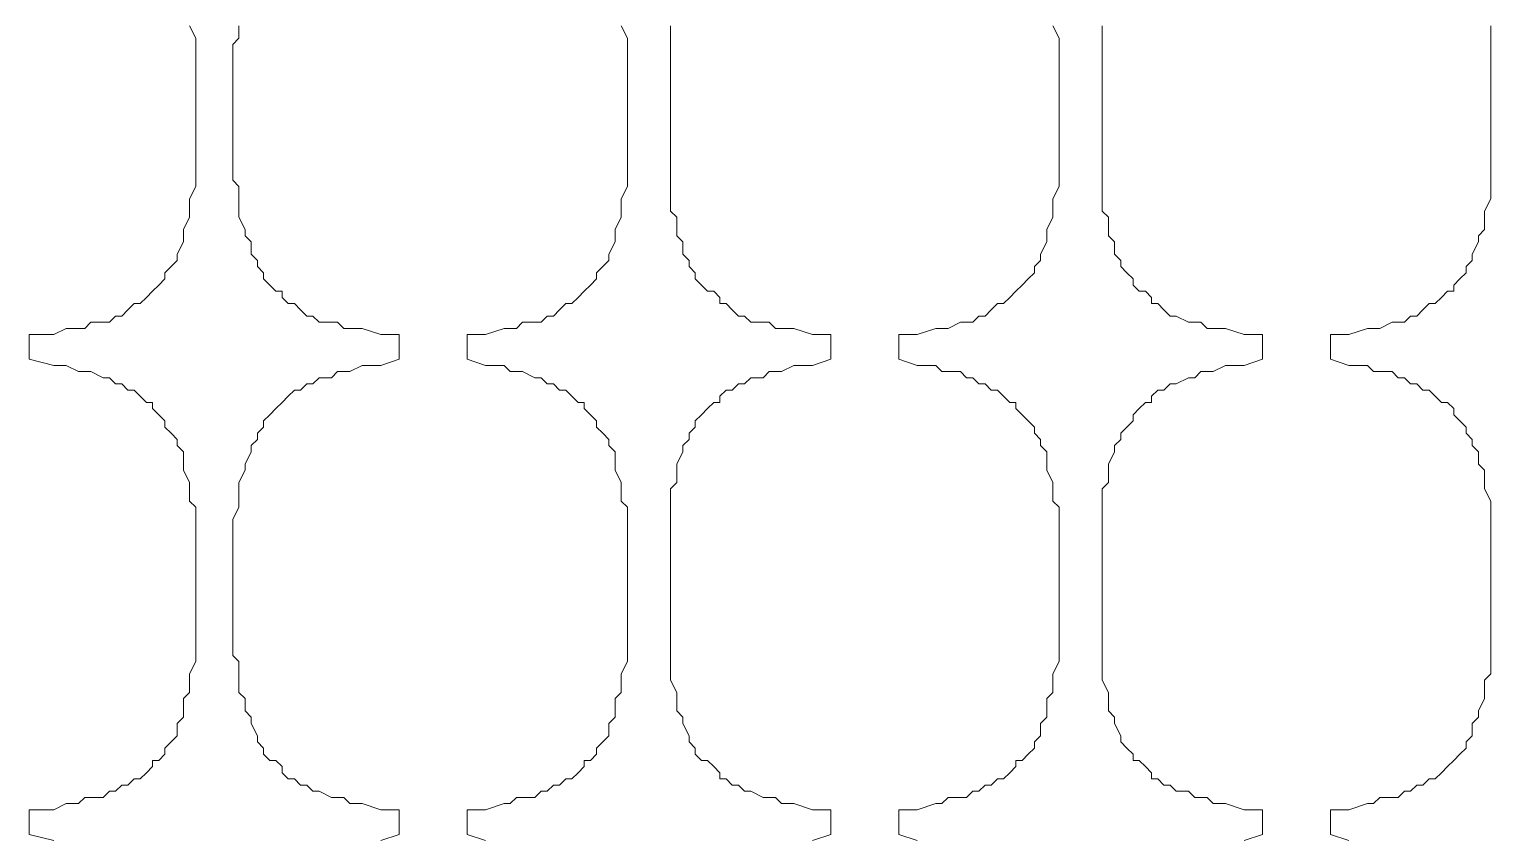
# Model space of a CAD drawing. Extents: x -66030 to 95157, y -13132 to 45879.
# Drawn here: x 20789 to 21715, y 26462 to 26971 of the extents above; entities that cross this region are included whole.
import ezdxf

# ---------------------------------------------------------------- set-up
doc = ezdxf.new("R2010")
doc.units = 0
doc.header["$LTSCALE"] = 100
doc.header["$MEASUREMENT"] = 0
doc.layers.get('0').update_dxf_attribs({"linetype": 'CONTINUOUS'})

msp = doc.modelspace()

# ---------------------------------------------------------------- linework, layer by layer
at = {"lineweight": 0}
for points in [[(20804.54, 26457.99), (20788.92, 26461.89), (20788.92, 26477.52), (20804.54, 26477.52), (20812.36, 26481.42), (20820.17, 26481.42), (20824.07, 26485.33), (20827.98, 26485.33), (20835.79, 26485.33), (20839.7, 26489.23), (20843.6, 26489.23), (20847.51, 26493.14), (20851.42, 26493.14), (20855.32, 26497.05), (20859.23, 26497.05), (20863.13, 26500.95), (20867.04, 26504.86), (20867.04, 26508.76), (20870.95, 26508.76), (20874.85, 26512.67), (20874.85, 26516.58), (20878.76, 26520.48), (20882.66, 26524.39), (20882.66, 26532.2), (20886.57, 26536.11), (20886.57, 26540.01), (20886.57, 26547.82), (20890.47, 26551.73), (20890.47, 26559.54), (20890.47, 26563.45), (20894.38, 26571.26), (20894.38, 26575.17), (20894.38, 26661.1), (20894.38, 26668.91), (20890.47, 26672.81), (20890.47, 26680.63), (20890.47, 26684.53), (20886.57, 26692.34), (20886.57, 26696.25), (20886.57, 26704.06), (20882.66, 26707.97), (20882.66, 26711.87), (20878.76, 26715.78), (20874.85, 26719.69), (20874.85, 26723.59), (20870.95, 26727.5), (20867.04, 26731.4), (20867.04, 26735.31), (20863.13, 26735.31), (20859.23, 26739.22), (20855.32, 26743.12), (20851.42, 26743.12), (20847.51, 26747.03), (20843.6, 26747.03), (20839.7, 26750.93), (20835.79, 26750.93), (20827.98, 26754.84), (20824.07, 26754.84), (20820.17, 26754.84), (20812.36, 26758.75), (20804.54, 26758.75), (20788.92, 26762.65), (20788.92, 26778.28), (20804.54, 26778.28), (20812.36, 26782.18), (20820.17, 26782.18), (20824.07, 26782.18), (20827.98, 26786.09), (20835.79, 26786.09), (20839.7, 26786.09), (20843.6, 26789.99), (20847.51, 26789.99), (20851.42, 26793.9), (20855.32, 26797.81), (20859.23, 26797.81), (20863.13, 26801.71), (20867.04, 26805.62), (20867.04, 26805.62), (20870.95, 26809.52), (20874.85, 26813.43), (20874.85, 26817.34), (20878.76, 26821.24), (20882.66, 26825.15), (20882.66, 26829.05), (20886.57, 26836.87), (20886.57, 26840.77), (20886.57, 26844.68), (20890.47, 26852.49), (20890.47, 26856.4), (20890.47, 26864.21), (20894.38, 26872.02), (20894.38, 26875.92), (20894.38, 26961.86), (20894.38, 26965.76), (20890.47, 26973.57)], [(20804.54, 26457.99), (20788.92, 26461.89), (20788.92, 26477.52), (20804.54, 26477.52), (20812.36, 26481.42), (20820.17, 26481.42), (20824.07, 26485.33), (20827.98, 26485.33), (20835.79, 26485.33), (20839.7, 26489.23), (20843.6, 26489.23), (20847.51, 26493.14), (20851.42, 26493.14), (20855.32, 26497.05), (20859.23, 26497.05), (20863.13, 26500.95), (20867.04, 26504.86), (20867.04, 26508.76), (20870.95, 26508.76), (20874.85, 26512.67), (20874.85, 26516.58), (20878.76, 26520.48), (20882.66, 26524.39), (20882.66, 26532.2), (20886.57, 26536.11), (20886.57, 26540.01), (20886.57, 26547.82), (20890.47, 26551.73), (20890.47, 26559.54), (20890.47, 26563.45), (20894.38, 26571.26), (20894.38, 26575.17), (20894.38, 26661.1), (20894.38, 26668.91), (20890.47, 26672.81), (20890.47, 26680.63), (20890.47, 26684.53), (20886.57, 26692.34), (20886.57, 26696.25), (20886.57, 26704.06), (20882.66, 26707.97), (20882.66, 26711.87), (20878.76, 26715.78), (20874.85, 26719.69), (20874.85, 26723.59), (20870.95, 26727.5), (20867.04, 26731.4), (20867.04, 26735.31), (20863.13, 26735.31), (20859.23, 26739.22), (20855.32, 26743.12), (20851.42, 26743.12), (20847.51, 26747.03), (20843.6, 26747.03), (20839.7, 26750.93), (20835.79, 26750.93), (20827.98, 26754.84), (20824.07, 26754.84), (20820.17, 26754.84), (20812.36, 26758.75), (20804.54, 26758.75), (20788.92, 26762.65), (20788.92, 26778.28), (20804.54, 26778.28), (20812.36, 26782.18), (20820.17, 26782.18), (20824.07, 26782.18), (20827.98, 26786.09), (20835.79, 26786.09), (20839.7, 26786.09), (20843.6, 26789.99), (20847.51, 26789.99), (20851.42, 26793.9), (20855.32, 26797.81), (20859.23, 26797.81), (20863.13, 26801.71), (20867.04, 26805.62), (20867.04, 26805.62), (20870.95, 26809.52), (20874.85, 26813.43), (20874.85, 26817.34), (20878.76, 26821.24), (20882.66, 26825.15), (20882.66, 26829.05), (20886.57, 26836.87), (20886.57, 26840.77), (20886.57, 26844.68), (20890.47, 26852.49), (20890.47, 26856.4), (20890.47, 26864.21), (20894.38, 26872.02), (20894.38, 26875.92), (20894.38, 26961.86), (20894.38, 26965.76), (20890.47, 26973.57)], [(20921.72, 26973.57), (20921.72, 26965.76), (20917.82, 26961.86), (20917.82, 26875.92), (20921.72, 26872.02), (20921.72, 26864.21), (20921.72, 26856.4), (20921.72, 26852.49), (20925.63, 26844.68), (20925.63, 26840.77), (20929.53, 26836.87), (20929.53, 26829.05), (20933.44, 26825.15), (20933.44, 26821.24), (20937.35, 26817.34), (20937.35, 26813.43), (20941.25, 26809.52), (20945.16, 26805.62), (20949.06, 26805.62), (20949.06, 26801.71), (20952.97, 26797.81), (20956.88, 26797.81), (20960.78, 26793.9), (20964.69, 26789.99), (20968.59, 26789.99), (20972.5, 26786.09), (20980.31, 26786.09), (20984.22, 26786.09), (20988.12, 26782.18), (20992.03, 26782.18), (20999.84, 26782.18), (21011.56, 26778.28), (21023.28, 26778.28), (21023.28, 26762.65), (21011.56, 26758.75), (20999.84, 26758.75), (20992.03, 26754.84), (20988.12, 26754.84), (20984.22, 26754.84), (20980.31, 26750.93), (20972.5, 26750.93), (20968.59, 26747.03), (20964.69, 26747.03), (20960.78, 26743.12), (20956.88, 26743.12), (20952.97, 26739.22), (20949.06, 26735.31), (20949.06, 26735.31), (20945.16, 26731.4), (20941.25, 26727.5), (20937.35, 26723.59), (20937.35, 26719.69), (20933.44, 26715.78), (20933.44, 26711.87), (20929.53, 26707.97), (20929.53, 26704.06), (20925.63, 26696.25), (20925.63, 26692.34), (20921.72, 26684.53), (20921.72, 26680.63), (20921.72, 26672.81), (20921.72, 26668.91), (20917.82, 26661.1), (20917.82, 26575.17), (20921.72, 26571.26), (20921.72, 26563.45), (20921.72, 26559.54), (20921.72, 26551.73), (20925.63, 26547.82), (20925.63, 26540.01), (20929.53, 26536.11), (20929.53, 26532.2), (20933.44, 26524.39), (20933.44, 26520.48), (20937.35, 26516.58), (20937.35, 26512.67), (20941.25, 26508.76), (20945.16, 26508.76), (20949.06, 26504.86), (20949.06, 26500.95), (20952.97, 26497.05), (20956.88, 26497.05), (20960.78, 26493.14), (20964.69, 26493.14), (20968.59, 26489.23), (20972.5, 26489.23), (20980.31, 26485.33), (20984.22, 26485.33), (20988.12, 26485.33), (20992.03, 26481.42), (20999.84, 26481.42), (21011.56, 26477.52), (21023.28, 26477.52), (21023.28, 26461.89), (21011.56, 26457.99)], [(20921.72, 26973.57), (20921.72, 26965.76), (20917.82, 26961.86), (20917.82, 26875.92), (20921.72, 26872.02), (20921.72, 26864.21), (20921.72, 26856.4), (20921.72, 26852.49), (20925.63, 26844.68), (20925.63, 26840.77), (20929.53, 26836.87), (20929.53, 26829.05), (20933.44, 26825.15), (20933.44, 26821.24), (20937.35, 26817.34), (20937.35, 26813.43), (20941.25, 26809.52), (20945.16, 26805.62), (20949.06, 26805.62), (20949.06, 26801.71), (20952.97, 26797.81), (20956.88, 26797.81), (20960.78, 26793.9), (20964.69, 26789.99), (20968.59, 26789.99), (20972.5, 26786.09), (20980.31, 26786.09), (20984.22, 26786.09), (20988.12, 26782.18), (20992.03, 26782.18), (20999.84, 26782.18), (21011.56, 26778.28), (21023.28, 26778.28), (21023.28, 26762.65), (21011.56, 26758.75), (20999.84, 26758.75), (20992.03, 26754.84), (20988.12, 26754.84), (20984.22, 26754.84), (20980.31, 26750.93), (20972.5, 26750.93), (20968.59, 26747.03), (20964.69, 26747.03), (20960.78, 26743.12), (20956.88, 26743.12), (20952.97, 26739.22), (20949.06, 26735.31), (20949.06, 26735.31), (20945.16, 26731.4), (20941.25, 26727.5), (20937.35, 26723.59), (20937.35, 26719.69), (20933.44, 26715.78), (20933.44, 26711.87), (20929.53, 26707.97), (20929.53, 26704.06), (20925.63, 26696.25), (20925.63, 26692.34), (20921.72, 26684.53), (20921.72, 26680.63), (20921.72, 26672.81), (20921.72, 26668.91), (20917.82, 26661.1), (20917.82, 26575.17), (20921.72, 26571.26), (20921.72, 26563.45), (20921.72, 26559.54), (20921.72, 26551.73), (20925.63, 26547.82), (20925.63, 26540.01), (20929.53, 26536.11), (20929.53, 26532.2), (20933.44, 26524.39), (20933.44, 26520.48), (20937.35, 26516.58), (20937.35, 26512.67), (20941.25, 26508.76), (20945.16, 26508.76), (20949.06, 26504.86), (20949.06, 26500.95), (20952.97, 26497.05), (20956.88, 26497.05), (20960.78, 26493.14), (20964.69, 26493.14), (20968.59, 26489.23), (20972.5, 26489.23), (20980.31, 26485.33), (20984.22, 26485.33), (20988.12, 26485.33), (20992.03, 26481.42), (20999.84, 26481.42), (21011.56, 26477.52), (21023.28, 26477.52), (21023.28, 26461.89), (21011.56, 26457.99)], [(21077.96, 26457.99), (21066.24, 26461.89), (21066.24, 26477.52), (21077.96, 26477.52), (21089.68, 26481.42), (21093.59, 26481.42), (21097.49, 26485.33), (21101.4, 26485.33), (21109.21, 26485.33), (21113.12, 26489.23), (21117.02, 26489.23), (21120.93, 26493.14), (21124.83, 26493.14), (21128.74, 26497.05), (21132.64, 26497.05), (21136.55, 26500.95), (21140.46, 26504.86), (21140.46, 26508.76), (21144.36, 26508.76), (21148.27, 26512.67), (21148.27, 26516.58), (21152.17, 26520.48), (21156.08, 26524.39), (21156.08, 26532.2), (21159.99, 26536.11), (21159.99, 26540.01), (21159.99, 26547.82), (21163.89, 26551.73), (21163.89, 26559.54), (21163.89, 26563.45), (21167.8, 26571.26), (21167.8, 26575.17), (21167.8, 26661.1), (21167.8, 26668.91), (21163.89, 26672.81), (21163.89, 26680.63), (21163.89, 26684.53), (21159.99, 26692.34), (21159.99, 26696.25), (21159.99, 26704.06), (21156.08, 26707.97), (21156.08, 26711.87), (21152.17, 26715.78), (21148.27, 26719.69), (21148.27, 26723.59), (21144.36, 26727.5), (21140.46, 26731.4), (21140.46, 26735.31), (21136.55, 26735.31), (21132.64, 26739.22), (21128.74, 26743.12), (21124.83, 26743.12), (21120.93, 26747.03), (21117.02, 26747.03), (21113.12, 26750.93), (21109.21, 26750.93), (21101.4, 26754.84), (21097.49, 26754.84), (21093.59, 26754.84), (21089.68, 26758.75), (21077.96, 26758.75), (21066.24, 26762.65), (21066.24, 26778.28), (21077.96, 26778.28), (21089.68, 26782.18), (21093.59, 26782.18), (21097.49, 26782.18), (21101.4, 26786.09), (21109.21, 26786.09), (21113.12, 26786.09), (21117.02, 26789.99), (21120.93, 26789.99), (21124.83, 26793.9), (21128.74, 26797.81), (21132.64, 26797.81), (21136.55, 26801.71), (21140.46, 26805.62), (21140.46, 26805.62), (21144.36, 26809.52), (21148.27, 26813.43), (21148.27, 26817.34), (21152.17, 26821.24), (21156.08, 26825.15), (21156.08, 26829.05), (21159.99, 26836.87), (21159.99, 26840.77), (21159.99, 26844.68), (21163.89, 26852.49), (21163.89, 26856.4), (21163.89, 26864.21), (21167.8, 26872.02), (21167.8, 26875.92), (21167.8, 26961.86), (21167.8, 26965.76), (21163.89, 26973.57)], [(21077.96, 26457.99), (21066.24, 26461.89), (21066.24, 26477.52), (21077.96, 26477.52), (21089.68, 26481.42), (21093.59, 26481.42), (21097.49, 26485.33), (21101.4, 26485.33), (21109.21, 26485.33), (21113.12, 26489.23), (21117.02, 26489.23), (21120.93, 26493.14), (21124.83, 26493.14), (21128.74, 26497.05), (21132.64, 26497.05), (21136.55, 26500.95), (21140.46, 26504.86), (21140.46, 26508.76), (21144.36, 26508.76), (21148.27, 26512.67), (21148.27, 26516.58), (21152.17, 26520.48), (21156.08, 26524.39), (21156.08, 26532.2), (21159.99, 26536.11), (21159.99, 26540.01), (21159.99, 26547.82), (21163.89, 26551.73), (21163.89, 26559.54), (21163.89, 26563.45), (21167.8, 26571.26), (21167.8, 26575.17), (21167.8, 26661.1), (21167.8, 26668.91), (21163.89, 26672.81), (21163.89, 26680.63), (21163.89, 26684.53), (21159.99, 26692.34), (21159.99, 26696.25), (21159.99, 26704.06), (21156.08, 26707.97), (21156.08, 26711.87), (21152.17, 26715.78), (21148.27, 26719.69), (21148.27, 26723.59), (21144.36, 26727.5), (21140.46, 26731.4), (21140.46, 26735.31), (21136.55, 26735.31), (21132.64, 26739.22), (21128.74, 26743.12), (21124.83, 26743.12), (21120.93, 26747.03), (21117.02, 26747.03), (21113.12, 26750.93), (21109.21, 26750.93), (21101.4, 26754.84), (21097.49, 26754.84), (21093.59, 26754.84), (21089.68, 26758.75), (21077.96, 26758.75), (21066.24, 26762.65), (21066.24, 26778.28), (21077.96, 26778.28), (21089.68, 26782.18), (21093.59, 26782.18), (21097.49, 26782.18), (21101.4, 26786.09), (21109.21, 26786.09), (21113.12, 26786.09), (21117.02, 26789.99), (21120.93, 26789.99), (21124.83, 26793.9), (21128.74, 26797.81), (21132.64, 26797.81), (21136.55, 26801.71), (21140.46, 26805.62), (21140.46, 26805.62), (21144.36, 26809.52), (21148.27, 26813.43), (21148.27, 26817.34), (21152.17, 26821.24), (21156.08, 26825.15), (21156.08, 26829.05), (21159.99, 26836.87), (21159.99, 26840.77), (21159.99, 26844.68), (21163.89, 26852.49), (21163.89, 26856.4), (21163.89, 26864.21), (21167.8, 26872.02), (21167.8, 26875.92), (21167.8, 26961.86), (21167.8, 26965.76), (21163.89, 26973.57)], [(21195.14, 26973.57), (21195.14, 26965.76), (21195.14, 26961.86), (21195.14, 26875.92), (21195.14, 26872.02), (21195.14, 26864.21), (21195.14, 26856.4), (21199.05, 26852.49), (21199.05, 26844.68), (21199.05, 26840.77), (21202.95, 26836.87), (21202.95, 26829.05), (21206.86, 26825.15), (21206.86, 26821.24), (21210.76, 26817.34), (21210.76, 26813.43), (21214.67, 26809.52), (21218.58, 26805.62), (21222.48, 26805.62), (21226.39, 26801.71), (21226.39, 26797.81), (21230.29, 26797.81), (21234.2, 26793.9), (21238.11, 26789.99), (21242.01, 26789.99), (21245.92, 26786.09), (21253.73, 26786.09), (21257.64, 26786.09), (21261.54, 26782.18), (21265.45, 26782.18), (21273.26, 26782.18), (21284.98, 26778.28), (21296.7, 26778.28), (21296.7, 26762.65), (21284.98, 26758.75), (21273.26, 26758.75), (21265.45, 26754.84), (21261.54, 26754.84), (21257.64, 26754.84), (21253.73, 26750.93), (21245.92, 26750.93), (21242.01, 26747.03), (21238.11, 26747.03), (21234.2, 26743.12), (21230.29, 26743.12), (21226.39, 26739.22), (21226.39, 26735.31), (21222.48, 26735.31), (21218.58, 26731.4), (21214.67, 26727.5), (21210.76, 26723.59), (21210.76, 26719.69), (21206.86, 26715.78), (21206.86, 26711.87), (21202.95, 26707.97), (21202.95, 26704.06), (21199.05, 26696.25), (21199.05, 26692.34), (21199.05, 26684.53), (21195.14, 26680.63), (21195.14, 26672.81), (21195.14, 26668.91), (21195.14, 26661.1), (21195.14, 26575.17), (21195.14, 26571.26), (21195.14, 26563.45), (21195.14, 26559.54), (21199.05, 26551.73), (21199.05, 26547.82), (21199.05, 26540.01), (21202.95, 26536.11), (21202.95, 26532.2), (21206.86, 26524.39), (21206.86, 26520.48), (21210.76, 26516.58), (21210.76, 26512.67), (21214.67, 26508.76), (21218.58, 26508.76), (21222.48, 26504.86), (21226.39, 26500.95), (21226.39, 26497.05), (21230.29, 26497.05), (21234.2, 26493.14), (21238.11, 26493.14), (21242.01, 26489.23), (21245.92, 26489.23), (21253.73, 26485.33), (21257.64, 26485.33), (21261.54, 26485.33), (21265.45, 26481.42), (21273.26, 26481.42), (21284.98, 26477.52), (21296.7, 26477.52), (21296.7, 26461.89), (21284.98, 26457.99)], [(21195.14, 26973.57), (21195.14, 26965.76), (21195.14, 26961.86), (21195.14, 26875.92), (21195.14, 26872.02), (21195.14, 26864.21), (21195.14, 26856.4), (21199.05, 26852.49), (21199.05, 26844.68), (21199.05, 26840.77), (21202.95, 26836.87), (21202.95, 26829.05), (21206.86, 26825.15), (21206.86, 26821.24), (21210.76, 26817.34), (21210.76, 26813.43), (21214.67, 26809.52), (21218.58, 26805.62), (21222.48, 26805.62), (21226.39, 26801.71), (21226.39, 26797.81), (21230.29, 26797.81), (21234.2, 26793.9), (21238.11, 26789.99), (21242.01, 26789.99), (21245.92, 26786.09), (21253.73, 26786.09), (21257.64, 26786.09), (21261.54, 26782.18), (21265.45, 26782.18), (21273.26, 26782.18), (21284.98, 26778.28), (21296.7, 26778.28), (21296.7, 26762.65), (21284.98, 26758.75), (21273.26, 26758.75), (21265.45, 26754.84), (21261.54, 26754.84), (21257.64, 26754.84), (21253.73, 26750.93), (21245.92, 26750.93), (21242.01, 26747.03), (21238.11, 26747.03), (21234.2, 26743.12), (21230.29, 26743.12), (21226.39, 26739.22), (21226.39, 26735.31), (21222.48, 26735.31), (21218.58, 26731.4), (21214.67, 26727.5), (21210.76, 26723.59), (21210.76, 26719.69), (21206.86, 26715.78), (21206.86, 26711.87), (21202.95, 26707.97), (21202.95, 26704.06), (21199.05, 26696.25), (21199.05, 26692.34), (21199.05, 26684.53), (21195.14, 26680.63), (21195.14, 26672.81), (21195.14, 26668.91), (21195.14, 26661.1), (21195.14, 26575.17), (21195.14, 26571.26), (21195.14, 26563.45), (21195.14, 26559.54), (21199.05, 26551.73), (21199.05, 26547.82), (21199.05, 26540.01), (21202.95, 26536.11), (21202.95, 26532.2), (21206.86, 26524.39), (21206.86, 26520.48), (21210.76, 26516.58), (21210.76, 26512.67), (21214.67, 26508.76), (21218.58, 26508.76), (21222.48, 26504.86), (21226.39, 26500.95), (21226.39, 26497.05), (21230.29, 26497.05), (21234.2, 26493.14), (21238.11, 26493.14), (21242.01, 26489.23), (21245.92, 26489.23), (21253.73, 26485.33), (21257.64, 26485.33), (21261.54, 26485.33), (21265.45, 26481.42), (21273.26, 26481.42), (21284.98, 26477.52), (21296.7, 26477.52), (21296.7, 26461.89), (21284.98, 26457.99)], [(21351.38, 26457.99), (21339.66, 26461.89), (21339.66, 26477.52), (21351.38, 26477.52), (21363.1, 26481.42), (21367, 26481.42), (21370.91, 26485.33), (21378.72, 26485.33), (21382.63, 26485.33), (21386.53, 26489.23), (21390.44, 26489.23), (21394.34, 26493.14), (21398.25, 26493.14), (21402.16, 26497.05), (21406.06, 26497.05), (21409.97, 26500.95), (21413.87, 26504.86), (21413.87, 26508.76), (21417.78, 26508.76), (21421.69, 26512.67), (21425.59, 26516.58), (21425.59, 26520.48), (21429.5, 26524.39), (21429.5, 26532.2), (21433.4, 26536.11), (21433.4, 26540.01), (21433.4, 26547.82), (21437.31, 26551.73), (21437.31, 26559.54), (21437.31, 26563.45), (21441.22, 26571.26), (21441.22, 26575.17), (21441.22, 26661.1), (21441.22, 26668.91), (21437.31, 26672.81), (21437.31, 26680.63), (21437.31, 26684.53), (21433.4, 26692.34), (21433.4, 26696.25), (21433.4, 26704.06), (21429.5, 26707.97), (21429.5, 26711.87), (21425.59, 26715.78), (21425.59, 26719.69), (21421.69, 26723.59), (21417.78, 26727.5), (21413.87, 26731.4), (21413.87, 26735.31), (21409.97, 26735.31), (21406.06, 26739.22), (21402.16, 26743.12), (21398.25, 26743.12), (21394.34, 26747.03), (21390.44, 26747.03), (21386.53, 26750.93), (21382.63, 26750.93), (21378.72, 26754.84), (21370.91, 26754.84), (21367, 26754.84), (21363.1, 26758.75), (21351.38, 26758.75), (21339.66, 26762.65), (21339.66, 26778.28), (21351.38, 26778.28), (21363.1, 26782.18), (21367, 26782.18), (21370.91, 26782.18), (21378.72, 26786.09), (21382.63, 26786.09), (21386.53, 26786.09), (21390.44, 26789.99), (21394.34, 26789.99), (21398.25, 26793.9), (21402.16, 26797.81), (21406.06, 26797.81), (21409.97, 26801.71), (21413.87, 26805.62), (21413.87, 26805.62), (21417.78, 26809.52), (21421.69, 26813.43), (21425.59, 26817.34), (21425.59, 26821.24), (21429.5, 26825.15), (21429.5, 26829.05), (21433.4, 26836.87), (21433.4, 26840.77), (21433.4, 26844.68), (21437.31, 26852.49), (21437.31, 26856.4), (21437.31, 26864.21), (21441.22, 26872.02), (21441.22, 26875.92), (21441.22, 26961.86), (21441.22, 26965.76), (21437.31, 26973.57)], [(21351.38, 26457.99), (21339.66, 26461.89), (21339.66, 26477.52), (21351.38, 26477.52), (21363.1, 26481.42), (21367, 26481.42), (21370.91, 26485.33), (21378.72, 26485.33), (21382.63, 26485.33), (21386.53, 26489.23), (21390.44, 26489.23), (21394.34, 26493.14), (21398.25, 26493.14), (21402.16, 26497.05), (21406.06, 26497.05), (21409.97, 26500.95), (21413.87, 26504.86), (21413.87, 26508.76), (21417.78, 26508.76), (21421.69, 26512.67), (21425.59, 26516.58), (21425.59, 26520.48), (21429.5, 26524.39), (21429.5, 26532.2), (21433.4, 26536.11), (21433.4, 26540.01), (21433.4, 26547.82), (21437.31, 26551.73), (21437.31, 26559.54), (21437.31, 26563.45), (21441.22, 26571.26), (21441.22, 26575.17), (21441.22, 26661.1), (21441.22, 26668.91), (21437.31, 26672.81), (21437.31, 26680.63), (21437.31, 26684.53), (21433.4, 26692.34), (21433.4, 26696.25), (21433.4, 26704.06), (21429.5, 26707.97), (21429.5, 26711.87), (21425.59, 26715.78), (21425.59, 26719.69), (21421.69, 26723.59), (21417.78, 26727.5), (21413.87, 26731.4), (21413.87, 26735.31), (21409.97, 26735.31), (21406.06, 26739.22), (21402.16, 26743.12), (21398.25, 26743.12), (21394.34, 26747.03), (21390.44, 26747.03), (21386.53, 26750.93), (21382.63, 26750.93), (21378.72, 26754.84), (21370.91, 26754.84), (21367, 26754.84), (21363.1, 26758.75), (21351.38, 26758.75), (21339.66, 26762.65), (21339.66, 26778.28), (21351.38, 26778.28), (21363.1, 26782.18), (21367, 26782.18), (21370.91, 26782.18), (21378.72, 26786.09), (21382.63, 26786.09), (21386.53, 26786.09), (21390.44, 26789.99), (21394.34, 26789.99), (21398.25, 26793.9), (21402.16, 26797.81), (21406.06, 26797.81), (21409.97, 26801.71), (21413.87, 26805.62), (21413.87, 26805.62), (21417.78, 26809.52), (21421.69, 26813.43), (21425.59, 26817.34), (21425.59, 26821.24), (21429.5, 26825.15), (21429.5, 26829.05), (21433.4, 26836.87), (21433.4, 26840.77), (21433.4, 26844.68), (21437.31, 26852.49), (21437.31, 26856.4), (21437.31, 26864.21), (21441.22, 26872.02), (21441.22, 26875.92), (21441.22, 26961.86), (21441.22, 26965.76), (21437.31, 26973.57)], [(21468.56, 26973.57), (21468.56, 26965.76), (21468.56, 26961.86), (21468.56, 26875.92), (21468.56, 26872.02), (21468.56, 26864.21), (21468.56, 26856.4), (21472.46, 26852.49), (21472.46, 26844.68), (21472.46, 26840.77), (21476.37, 26836.87), (21476.37, 26829.05), (21480.28, 26825.15), (21480.28, 26821.24), (21484.18, 26817.34), (21488.09, 26813.43), (21488.09, 26809.52), (21491.99, 26805.62), (21495.9, 26805.62), (21499.81, 26801.71), (21499.81, 26797.81), (21503.71, 26797.81), (21507.62, 26793.9), (21511.52, 26789.99), (21515.43, 26789.99), (21523.24, 26786.09), (21527.15, 26786.09), (21531.05, 26786.09), (21534.96, 26782.18), (21538.87, 26782.18), (21546.68, 26782.18), (21558.4, 26778.28), (21570.11, 26778.28), (21570.11, 26762.65), (21558.4, 26758.75), (21546.68, 26758.75), (21538.87, 26754.84), (21534.96, 26754.84), (21531.05, 26754.84), (21527.15, 26750.93), (21523.24, 26750.93), (21515.43, 26747.03), (21511.52, 26747.03), (21507.62, 26743.12), (21503.71, 26743.12), (21499.81, 26739.22), (21499.81, 26735.31), (21495.9, 26735.31), (21491.99, 26731.4), (21488.09, 26727.5), (21488.09, 26723.59), (21484.18, 26719.69), (21480.28, 26715.78), (21480.28, 26711.87), (21476.37, 26707.97), (21476.37, 26704.06), (21472.46, 26696.25), (21472.46, 26692.34), (21472.46, 26684.53), (21468.56, 26680.63), (21468.56, 26672.81), (21468.56, 26668.91), (21468.56, 26661.1), (21468.56, 26575.17), (21468.56, 26571.26), (21468.56, 26563.45), (21468.56, 26559.54), (21472.46, 26551.73), (21472.46, 26547.82), (21472.46, 26540.01), (21476.37, 26536.11), (21476.37, 26532.2), (21480.28, 26524.39), (21480.28, 26520.48), (21484.18, 26516.58), (21488.09, 26512.67), (21488.09, 26508.76), (21491.99, 26508.76), (21495.9, 26504.86), (21499.81, 26500.95), (21499.81, 26497.05), (21503.71, 26497.05), (21507.62, 26493.14), (21511.52, 26493.14), (21515.43, 26489.23), (21523.24, 26489.23), (21527.15, 26485.33), (21531.05, 26485.33), (21534.96, 26485.33), (21538.87, 26481.42), (21546.68, 26481.42), (21558.4, 26477.52), (21570.11, 26477.52), (21570.11, 26461.89), (21558.4, 26457.99)], [(21468.56, 26973.57), (21468.56, 26965.76), (21468.56, 26961.86), (21468.56, 26875.92), (21468.56, 26872.02), (21468.56, 26864.21), (21468.56, 26856.4), (21472.46, 26852.49), (21472.46, 26844.68), (21472.46, 26840.77), (21476.37, 26836.87), (21476.37, 26829.05), (21480.28, 26825.15), (21480.28, 26821.24), (21484.18, 26817.34), (21488.09, 26813.43), (21488.09, 26809.52), (21491.99, 26805.62), (21495.9, 26805.62), (21499.81, 26801.71), (21499.81, 26797.81), (21503.71, 26797.81), (21507.62, 26793.9), (21511.52, 26789.99), (21515.43, 26789.99), (21523.24, 26786.09), (21527.15, 26786.09), (21531.05, 26786.09), (21534.96, 26782.18), (21538.87, 26782.18), (21546.68, 26782.18), (21558.4, 26778.28), (21570.11, 26778.28), (21570.11, 26762.65), (21558.4, 26758.75), (21546.68, 26758.75), (21538.87, 26754.84), (21534.96, 26754.84), (21531.05, 26754.84), (21527.15, 26750.93), (21523.24, 26750.93), (21515.43, 26747.03), (21511.52, 26747.03), (21507.62, 26743.12), (21503.71, 26743.12), (21499.81, 26739.22), (21499.81, 26735.31), (21495.9, 26735.31), (21491.99, 26731.4), (21488.09, 26727.5), (21488.09, 26723.59), (21484.18, 26719.69), (21480.28, 26715.78), (21480.28, 26711.87), (21476.37, 26707.97), (21476.37, 26704.06), (21472.46, 26696.25), (21472.46, 26692.34), (21472.46, 26684.53), (21468.56, 26680.63), (21468.56, 26672.81), (21468.56, 26668.91), (21468.56, 26661.1), (21468.56, 26575.17), (21468.56, 26571.26), (21468.56, 26563.45), (21468.56, 26559.54), (21472.46, 26551.73), (21472.46, 26547.82), (21472.46, 26540.01), (21476.37, 26536.11), (21476.37, 26532.2), (21480.28, 26524.39), (21480.28, 26520.48), (21484.18, 26516.58), (21488.09, 26512.67), (21488.09, 26508.76), (21491.99, 26508.76), (21495.9, 26504.86), (21499.81, 26500.95), (21499.81, 26497.05), (21503.71, 26497.05), (21507.62, 26493.14), (21511.52, 26493.14), (21515.43, 26489.23), (21523.24, 26489.23), (21527.15, 26485.33), (21531.05, 26485.33), (21534.96, 26485.33), (21538.87, 26481.42), (21546.68, 26481.42), (21558.4, 26477.52), (21570.11, 26477.52), (21570.11, 26461.89), (21558.4, 26457.99)], [(21714.63, 26973.57), (21714.63, 26965.76), (21714.63, 26961.86), (21714.63, 26875.92), (21714.63, 26872.02), (21714.63, 26864.21), (21710.73, 26856.4), (21710.73, 26852.49), (21710.73, 26844.68), (21706.82, 26840.77), (21706.82, 26836.87), (21702.92, 26829.05), (21702.92, 26825.15), (21699.01, 26821.24), (21699.01, 26817.34), (21695.1, 26813.43), (21691.2, 26809.52), (21691.2, 26805.62), (21687.29, 26805.62), (21683.39, 26801.71), (21679.48, 26797.81), (21675.57, 26797.81), (21671.67, 26793.9), (21667.76, 26789.99), (21663.86, 26789.99), (21659.95, 26786.09), (21656.04, 26786.09), (21652.14, 26786.09), (21644.33, 26782.18), (21640.42, 26782.18), (21636.51, 26782.18), (21624.8, 26778.28), (21613.08, 26778.28), (21613.08, 26762.65), (21624.8, 26758.75), (21636.51, 26758.75), (21640.42, 26754.84), (21644.33, 26754.84), (21652.14, 26754.84), (21656.04, 26750.93), (21659.95, 26750.93), (21663.86, 26747.03), (21667.76, 26747.03), (21671.67, 26743.12), (21675.57, 26743.12), (21679.48, 26739.22), (21683.39, 26735.31), (21687.29, 26735.31), (21691.2, 26731.4), (21691.2, 26727.5), (21695.1, 26723.59), (21699.01, 26719.69), (21699.01, 26715.78), (21702.92, 26711.87), (21702.92, 26707.97), (21706.82, 26704.06), (21706.82, 26696.25), (21710.73, 26692.34), (21710.73, 26684.53), (21710.73, 26680.63), (21714.63, 26672.81), (21714.63, 26668.91), (21714.63, 26661.1), (21714.63, 26575.17), (21714.63, 26571.26), (21714.63, 26563.45), (21710.73, 26559.54), (21710.73, 26551.73), (21710.73, 26547.82), (21706.82, 26540.01), (21706.82, 26536.11), (21702.92, 26532.2), (21702.92, 26524.39), (21699.01, 26520.48), (21699.01, 26516.58), (21695.1, 26512.67), (21691.2, 26508.76), (21691.2, 26508.76), (21687.29, 26504.86), (21683.39, 26500.95), (21679.48, 26497.05), (21675.57, 26497.05), (21671.67, 26493.14), (21667.76, 26493.14), (21663.86, 26489.23), (21659.95, 26489.23), (21656.04, 26485.33), (21652.14, 26485.33), (21644.33, 26485.33), (21640.42, 26481.42), (21636.51, 26481.42), (21624.8, 26477.52), (21613.08, 26477.52), (21613.08, 26461.89), (21624.8, 26457.99)], [(21714.63, 26973.57), (21714.63, 26965.76), (21714.63, 26961.86), (21714.63, 26875.92), (21714.63, 26872.02), (21714.63, 26864.21), (21710.73, 26856.4), (21710.73, 26852.49), (21710.73, 26844.68), (21706.82, 26840.77), (21706.82, 26836.87), (21702.92, 26829.05), (21702.92, 26825.15), (21699.01, 26821.24), (21699.01, 26817.34), (21695.1, 26813.43), (21691.2, 26809.52), (21691.2, 26805.62), (21687.29, 26805.62), (21683.39, 26801.71), (21679.48, 26797.81), (21675.57, 26797.81), (21671.67, 26793.9), (21667.76, 26789.99), (21663.86, 26789.99), (21659.95, 26786.09), (21656.04, 26786.09), (21652.14, 26786.09), (21644.33, 26782.18), (21640.42, 26782.18), (21636.51, 26782.18), (21624.8, 26778.28), (21613.08, 26778.28), (21613.08, 26762.65), (21624.8, 26758.75), (21636.51, 26758.75), (21640.42, 26754.84), (21644.33, 26754.84), (21652.14, 26754.84), (21656.04, 26750.93), (21659.95, 26750.93), (21663.86, 26747.03), (21667.76, 26747.03), (21671.67, 26743.12), (21675.57, 26743.12), (21679.48, 26739.22), (21683.39, 26735.31), (21687.29, 26735.31), (21691.2, 26731.4), (21691.2, 26727.5), (21695.1, 26723.59), (21699.01, 26719.69), (21699.01, 26715.78), (21702.92, 26711.87), (21702.92, 26707.97), (21706.82, 26704.06), (21706.82, 26696.25), (21710.73, 26692.34), (21710.73, 26684.53), (21710.73, 26680.63), (21714.63, 26672.81), (21714.63, 26668.91), (21714.63, 26661.1), (21714.63, 26575.17), (21714.63, 26571.26), (21714.63, 26563.45), (21710.73, 26559.54), (21710.73, 26551.73), (21710.73, 26547.82), (21706.82, 26540.01), (21706.82, 26536.11), (21702.92, 26532.2), (21702.92, 26524.39), (21699.01, 26520.48), (21699.01, 26516.58), (21695.1, 26512.67), (21691.2, 26508.76), (21691.2, 26508.76), (21687.29, 26504.86), (21683.39, 26500.95), (21679.48, 26497.05), (21675.57, 26497.05), (21671.67, 26493.14), (21667.76, 26493.14), (21663.86, 26489.23), (21659.95, 26489.23), (21656.04, 26485.33), (21652.14, 26485.33), (21644.33, 26485.33), (21640.42, 26481.42), (21636.51, 26481.42), (21624.8, 26477.52), (21613.08, 26477.52), (21613.08, 26461.89), (21624.8, 26457.99)]]:
    msp.add_lwpolyline(points, dxfattribs=at)

doc.saveas('drawing.dxf')
